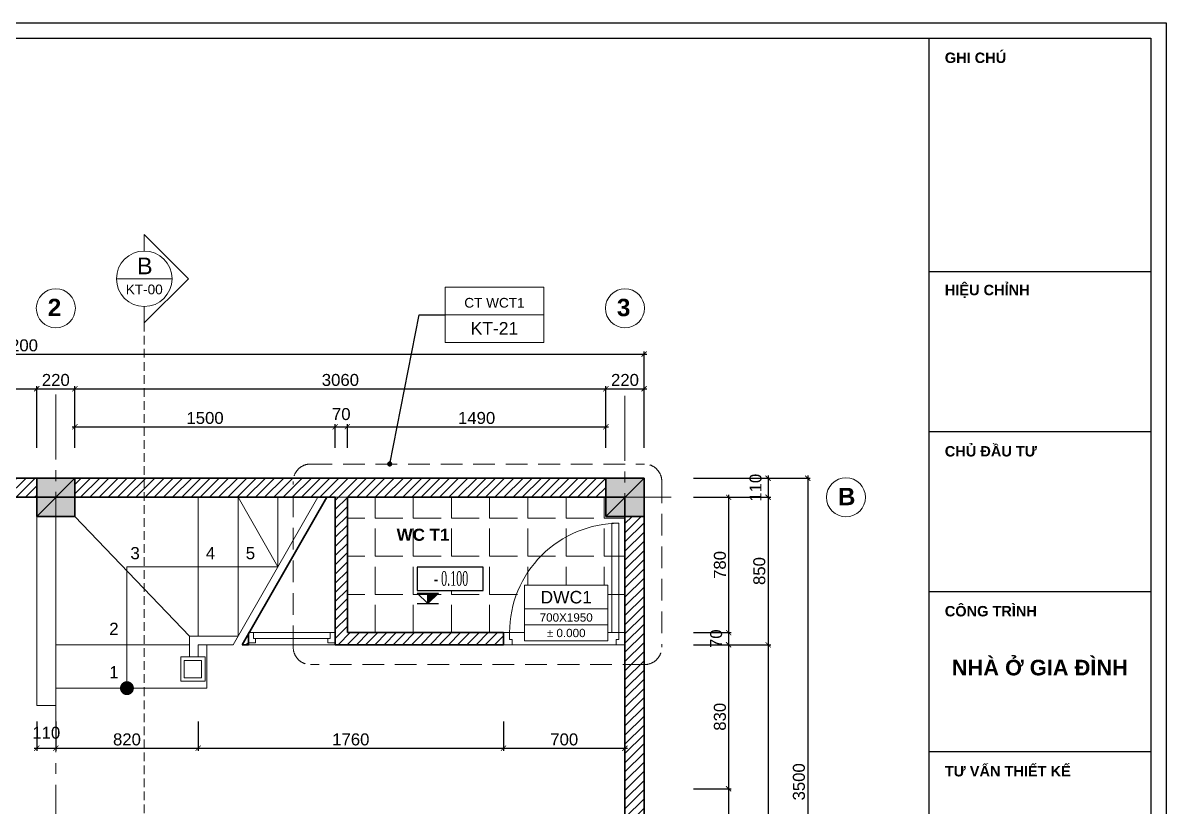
# Model space of a CAD drawing. Header units: millimetres. Extents: x 522695 to 636011, y 461124 to 505319.
# Drawn here: x 528707 to 535295, y 465514 to 470034 of the extents above; entities that cross this region are included whole.
import ezdxf
from ezdxf.enums import TextEntityAlignment as Align

# ---------------------------------------------------------------- set-up
doc = ezdxf.new("R2010")
doc.units = ezdxf.units.MM
doc.header["$LTSCALE"] = 500
doc.header["$MEASUREMENT"] = 0
doc.linetypes.add('CENTER2', pattern=[1.125, 0.75, -0.125, 0.125, -0.125])
doc.linetypes.add('DASHED2', pattern=[0.375, 0.25, -0.125])
doc.layers.get('0').update_dxf_attribs({"linetype": 'CONTINUOUS'})
doc.layers.get('DEFPOINTS').update_dxf_attribs({"color": 250, "linetype": 'CONTINUOUS'})
for name, color, linetype, lineweight in [('DH_CAT', 3, 'CONTINUOUS', 35), ('DH_HATCH', 250, 'CONTINUOUS', 5), ('DH_KHUAT', 149, 'DASHED2', 9), ('DH_KTHUOC', 8, 'CONTINUOUS', 5), ('DH_NETMANH', 9, 'CONTINUOUS', 5), ('DH_NOITHAT', 252, 'CONTINUOUS', 9), ('DH_TEXT', 4, 'CONTINUOUS', 13), ('DH_THAY', 4, 'CONTINUOUS', 13), ('DH_TRUC', 251, 'CENTER2', 5), ('TEXT', 3, 'CONTINUOUS', 25)]:
    doc.layers.add(name, color=color, linetype=linetype, lineweight=lineweight)
doc.layers.add('E_Thay', color=33, linetype='CONTINUOUS')
doc.layers.add('IN', color=5, linetype='CONTINUOUS')
doc.styles.add('arial', font='arial.ttf')
doc.styles.add('DH_ARIAL_B', font='arialbd.ttf')
doc.styles.add('DH_KITHUOC', font='arial.ttf')
doc.styles.add('ROMANSssss', font='vntimeh.shx', dxfattribs={"width": 0.55})
doc.dimstyles.new('DH_100s', dxfattribs={"dimtxt": 230, "dimasz": 100, "dimexe": 50, "dimexo": 0, "dimgap": 50, "dimtad": 1, "dimdec": 0, "dimzin": 0, "dimdsep": 46, "dimtxsty": 'DH_KITHUOC', "dimblk1": 'ARCHTICK', "dimblk2": 'ARCHTICK', "dimsah": 1, "dimcen": 90, "dimdle": 50, "dimclrd": 8, "dimclre": 8, "dimclrt": 4, "dimadec": 0, "dimazin": 0, "dimtfac": 100, "dimtdec": 0, "dimtofl": 0, "dimtmove": 2, "dimatfit": 3, "dimldrblk": 'ARCHTICK', "dimfxl": 1, "dimtolj": 2, "dimtzin": 0, "dimarcsym": 0})

# ---------------------------------------------------------------- blocks, each defined once
blk = doc.blocks.new('*U6')
for p, q in [((0, 0), (0, 70)), ((700, 0), (700, 70))]:
    blk.add_line(p, q)
for points in [[(35, 40), (50, 40), (50, 70), (0, 70), (0, 0), (35, 0)], [(665, 40), (650, 40), (650, 70), (700, 70), (700, 0), (665, 0)], [(35, 0), (35, -630), (75, -630), (75, 0)]]:
    blk.add_lwpolyline(points, close=True)
at = {"color": 8}
blk.add_arc((35, 0), 630, 270, 0, dxfattribs=at)
blk = doc.blocks.new('cot220')
at = {"layer": 'DH_HATCH'}
blk.add_hatch(color=256, dxfattribs=at).paths.add_polyline_path([(-110, -110), (110, -110), (110, 110), (-110, 110)])
at = {"layer": 'DH_CAT'}
blk.add_lwpolyline([(-110, -110), (110, -110), (110, 110), (-110, 110)], close=True, dxfattribs=at)
blk.add_lwpolyline([(110, 110), (-110, -110)], dxfattribs=at)
blk = doc.blocks.new('KHUNGTEN_A3')
at = {"color": 3}
blk.add_lwpolyline([(0, 14850), (21000, 14850), (21000, 0), (0, 0)], close=True, dxfattribs=at)
blk.add_lwpolyline([(380, 14704), (20854, 14704), (20854, 146), (380, 146)], close=True)
for points in [[(18720, 14704), (18720, 146)], [(18720, 12461), (20854, 12461)], [(18720, 10924), (20854, 10924)], [(18720, 9388), (20854, 9388)], [(18720, 7851), (20854, 7851)]]:
    blk.add_lwpolyline(points)
at = {"layer": 'DH_TEXT', "width": 1830.82, "style": 'DH_ARIAL_B'}
for s, insert, char_height, attachment_point in [('GHI CHÚ', (18874, 14514), 100, 4), ('HIỆU CHỈNH', (18874, 12271), 100, 4), ('CHỦ ĐẦU TƯ', (18874, 10734), 100, 4), ('CÔNG TRÌNH', (18874, 9198), 100, 4), ('NHÀ Ở GIA ĐÌNH', (19787, 8656), 150, 5), ('TƯ VẤN THIẾT KẾ', (18874, 7661), 100, 4)]:
    blk.add_mtext(s, dxfattribs=dict(at, insert=insert, char_height=char_height, attachment_point=attachment_point))
blk = doc.blocks.new('_ARCHTICK')
at = {"color": 0, "linetype": 'ByBlock', "const_width": 0.15}
blk.add_lwpolyline([(-0.5, -0.5), (0.5, 0.5)], dxfattribs=at)
blk = doc.blocks.new('*D416')
at = {"layer": 'DEFPOINTS', "color": 0, "transparency": 16777216}
for p in [(528786.9, 467925.5), (525306.9, 467584.8), (528786.9, 467584.8)]:
    blk.add_point(p, dxfattribs=at)
at = {"layer": 'DH_KTHUOC', "color": 8, "lineweight": -2, "transparency": 16777216}
for p, q in [((525291.9, 467925.5), (528801.9, 467925.5)), ((525306.9, 467584.8), (525306.9, 467940.5)), ((528786.9, 467584.8), (528786.9, 467940.5))]:
    blk.add_line(p, q, dxfattribs=at)
at = {"layer": 'DH_KTHUOC', "color": 8, "lineweight": -2, "transparency": 16777216, "xscale": 30, "yscale": 30, "zscale": 30, "rotation": 180}
blk.add_blockref('_ARCHTICK', (525306.9, 467925.5), dxfattribs=at)
at = {"layer": 'DH_KTHUOC', "color": 8, "lineweight": -2, "transparency": 16777216, "xscale": 30, "yscale": 30, "zscale": 30}
blk.add_blockref('_ARCHTICK', (528786.9, 467925.5), dxfattribs=at)
at = {"layer": 'DH_KTHUOC', "color": 4, "transparency": 16777216, "insert": (527046.9, 467975.8), "char_height": 69, "attachment_point": 5, "style": 'DH_KITHUOC'}
blk.add_mtext('\\A2;3480', dxfattribs=at)
blk = doc.blocks.new('*D417')
at = {"layer": 'DEFPOINTS', "color": 0, "transparency": 16777216}
for p in [(529006.9, 467925.5), (528786.9, 467584.8), (529006.9, 467584.8)]:
    blk.add_point(p, dxfattribs=at)
at = {"layer": 'DH_KTHUOC', "color": 8, "lineweight": -2, "transparency": 16777216}
for p, q in [((528771.9, 467925.5), (529021.9, 467925.5)), ((528786.9, 467584.8), (528786.9, 467940.5)), ((529006.9, 467584.8), (529006.9, 467940.5))]:
    blk.add_line(p, q, dxfattribs=at)
at = {"layer": 'DH_KTHUOC', "color": 8, "lineweight": -2, "transparency": 16777216, "xscale": 30, "yscale": 30, "zscale": 30, "rotation": 180}
blk.add_blockref('_ARCHTICK', (528786.9, 467925.5), dxfattribs=at)
at = {"layer": 'DH_KTHUOC', "color": 8, "lineweight": -2, "transparency": 16777216, "xscale": 30, "yscale": 30, "zscale": 30}
blk.add_blockref('_ARCHTICK', (529006.9, 467925.5), dxfattribs=at)
at = {"layer": 'DH_KTHUOC', "color": 4, "transparency": 16777216, "insert": (528896.9, 467975.8), "char_height": 69, "attachment_point": 5, "style": 'DH_KITHUOC'}
blk.add_mtext('\\A2;220', dxfattribs=at)
blk = doc.blocks.new('*D418')
at = {"layer": 'DEFPOINTS', "color": 0, "transparency": 16777216}
for p in [(532066.9, 467925.5), (529006.9, 467584.8), (532066.9, 467584.8)]:
    blk.add_point(p, dxfattribs=at)
at = {"layer": 'DH_KTHUOC', "color": 8, "lineweight": -2, "transparency": 16777216}
for p, q in [((528991.9, 467925.5), (532081.9, 467925.5)), ((529006.9, 467584.8), (529006.9, 467940.5)), ((532066.9, 467584.8), (532066.9, 467940.5))]:
    blk.add_line(p, q, dxfattribs=at)
at = {"layer": 'DH_KTHUOC', "color": 8, "lineweight": -2, "transparency": 16777216, "xscale": 30, "yscale": 30, "zscale": 30, "rotation": 180}
blk.add_blockref('_ARCHTICK', (529006.9, 467925.5), dxfattribs=at)
at = {"layer": 'DH_KTHUOC', "color": 8, "lineweight": -2, "transparency": 16777216, "xscale": 30, "yscale": 30, "zscale": 30}
blk.add_blockref('_ARCHTICK', (532066.9, 467925.5), dxfattribs=at)
at = {"layer": 'DH_KTHUOC', "color": 4, "transparency": 16777216, "insert": (530536.9, 467975.8), "char_height": 69, "attachment_point": 5, "style": 'DH_KITHUOC'}
blk.add_mtext('\\A2;3060', dxfattribs=at)
blk = doc.blocks.new('*D419')
at = {"layer": 'DEFPOINTS', "color": 0, "transparency": 16777216}
for p in [(532286.9, 467925.5), (532066.9, 467584.8), (532286.9, 467584.8)]:
    blk.add_point(p, dxfattribs=at)
at = {"layer": 'DH_KTHUOC', "color": 8, "lineweight": -2, "transparency": 16777216}
for p, q in [((532051.9, 467925.5), (532301.9, 467925.5)), ((532066.9, 467584.8), (532066.9, 467940.5)), ((532286.9, 467584.8), (532286.9, 467940.5))]:
    blk.add_line(p, q, dxfattribs=at)
at = {"layer": 'DH_KTHUOC', "color": 8, "lineweight": -2, "transparency": 16777216, "xscale": 30, "yscale": 30, "zscale": 30, "rotation": 180}
blk.add_blockref('_ARCHTICK', (532066.9, 467925.5), dxfattribs=at)
at = {"layer": 'DH_KTHUOC', "color": 8, "lineweight": -2, "transparency": 16777216, "xscale": 30, "yscale": 30, "zscale": 30}
blk.add_blockref('_ARCHTICK', (532286.9, 467925.5), dxfattribs=at)
at = {"layer": 'DH_KTHUOC', "color": 4, "transparency": 16777216, "insert": (532176.9, 467975.8), "char_height": 69, "attachment_point": 5, "style": 'DH_KITHUOC'}
blk.add_mtext('\\A2;220', dxfattribs=at)
blk = doc.blocks.new('*D421')
at = {"layer": 'DEFPOINTS', "color": 0, "transparency": 16777216}
for p in [(532286.9, 468125), (525086.9, 467584.8), (532286.9, 467584.8)]:
    blk.add_point(p, dxfattribs=at)
at = {"layer": 'DH_KTHUOC', "color": 8, "lineweight": -2, "transparency": 16777216}
for p, q in [((525071.9, 468125), (532301.9, 468125)), ((525086.9, 467584.8), (525086.9, 468140)), ((532286.9, 467584.8), (532286.9, 468140))]:
    blk.add_line(p, q, dxfattribs=at)
at = {"layer": 'DH_KTHUOC', "color": 8, "lineweight": -2, "transparency": 16777216, "xscale": 30, "yscale": 30, "zscale": 30, "rotation": 180}
blk.add_blockref('_ARCHTICK', (525086.9, 468125), dxfattribs=at)
at = {"layer": 'DH_KTHUOC', "color": 8, "lineweight": -2, "transparency": 16777216, "xscale": 30, "yscale": 30, "zscale": 30}
blk.add_blockref('_ARCHTICK', (532286.9, 468125), dxfattribs=at)
at = {"layer": 'DH_KTHUOC', "color": 4, "transparency": 16777216, "insert": (528686.9, 468175.2), "char_height": 69, "attachment_point": 5, "style": 'DH_KITHUOC'}
blk.add_mtext('\\A2;7200', dxfattribs=at)
blk = doc.blocks.new('*D422')
at = {"layer": 'DEFPOINTS', "color": 0, "transparency": 16777216}
for p in [(530506.9, 467706.4), (529006.9, 467584.8), (530506.9, 467584.8)]:
    blk.add_point(p, dxfattribs=at)
at = {"layer": 'DH_KTHUOC', "color": 8, "lineweight": -2, "transparency": 16777216}
for p, q in [((529006.9, 467584.8), (529006.9, 467721.4)), ((530506.9, 467584.8), (530506.9, 467721.4)), ((528991.9, 467706.4), (530521.9, 467706.4))]:
    blk.add_line(p, q, dxfattribs=at)
at = {"layer": 'DH_KTHUOC', "color": 8, "lineweight": -2, "transparency": 16777216, "xscale": 30, "yscale": 30, "zscale": 30, "rotation": 180}
blk.add_blockref('_ARCHTICK', (529006.9, 467706.4), dxfattribs=at)
at = {"layer": 'DH_KTHUOC', "color": 8, "lineweight": -2, "transparency": 16777216, "xscale": 30, "yscale": 30, "zscale": 30}
blk.add_blockref('_ARCHTICK', (530506.9, 467706.4), dxfattribs=at)
at = {"layer": 'DH_KTHUOC', "color": 4, "transparency": 16777216, "insert": (529756.9, 467756.6), "char_height": 69, "attachment_point": 5, "style": 'DH_KITHUOC'}
blk.add_mtext('\\A2;1500', dxfattribs=at)
blk = doc.blocks.new('*D423')
at = {"layer": 'DEFPOINTS', "color": 0, "transparency": 16777216}
for p in [(530576.9, 467706.4), (530506.9, 467584.8), (530576.9, 467584.8)]:
    blk.add_point(p, dxfattribs=at)
at = {"layer": 'DH_KTHUOC', "color": 8, "lineweight": -2, "transparency": 16777216}
for p, q in [((530506.9, 467584.8), (530506.9, 467721.4)), ((530576.9, 467584.8), (530576.9, 467721.4)), ((530491.9, 467706.4), (530591.9, 467706.4))]:
    blk.add_line(p, q, dxfattribs=at)
at = {"layer": 'DH_KTHUOC', "color": 8, "lineweight": -2, "transparency": 16777216, "xscale": 30, "yscale": 30, "zscale": 30, "rotation": 180}
blk.add_blockref('_ARCHTICK', (530506.9, 467706.4), dxfattribs=at)
at = {"layer": 'DH_KTHUOC', "color": 8, "lineweight": -2, "transparency": 16777216, "xscale": 30, "yscale": 30, "zscale": 30}
blk.add_blockref('_ARCHTICK', (530576.9, 467706.4), dxfattribs=at)
at = {"layer": 'DH_KTHUOC', "color": 4, "transparency": 16777216, "insert": (530541.9, 467779.1), "char_height": 69, "attachment_point": 5, "style": 'DH_KITHUOC'}
blk.add_mtext('\\A2;70', dxfattribs=at)
blk = doc.blocks.new('*D424')
at = {"layer": 'DEFPOINTS', "color": 0, "transparency": 16777216}
for p in [(532066.9, 467706.4), (530576.9, 467584.8), (532066.9, 467584.8)]:
    blk.add_point(p, dxfattribs=at)
at = {"layer": 'DH_KTHUOC', "color": 8, "lineweight": -2, "transparency": 16777216}
for p, q in [((530576.9, 467584.8), (530576.9, 467721.4)), ((532066.9, 467584.8), (532066.9, 467721.4)), ((530561.9, 467706.4), (532081.9, 467706.4))]:
    blk.add_line(p, q, dxfattribs=at)
at = {"layer": 'DH_KTHUOC', "color": 8, "lineweight": -2, "transparency": 16777216, "xscale": 30, "yscale": 30, "zscale": 30, "rotation": 180}
blk.add_blockref('_ARCHTICK', (530576.9, 467706.4), dxfattribs=at)
at = {"layer": 'DH_KTHUOC', "color": 8, "lineweight": -2, "transparency": 16777216, "xscale": 30, "yscale": 30, "zscale": 30}
blk.add_blockref('_ARCHTICK', (532066.9, 467706.4), dxfattribs=at)
at = {"layer": 'DH_KTHUOC', "color": 4, "transparency": 16777216, "insert": (531321.9, 467756.6), "char_height": 69, "attachment_point": 5, "style": 'DH_KITHUOC'}
blk.add_mtext('\\A2;1490', dxfattribs=at)
blk = doc.blocks.new('*D439')
at = {"layer": 'DEFPOINTS', "color": 0, "transparency": 16777216}
for p in [(532571.2, 467409.8), (532571.2, 467299.8), (533001.6, 467299.8)]:
    blk.add_point(p, dxfattribs=at)
at = {"layer": 'DH_KTHUOC', "color": 8, "lineweight": -2, "transparency": 16777216}
for p, q in [((532571.2, 467409.8), (533016.6, 467409.8)), ((533001.6, 467424.8), (533001.6, 467284.8)), ((532571.2, 467299.8), (533016.6, 467299.8))]:
    blk.add_line(p, q, dxfattribs=at)
at = {"layer": 'DH_KTHUOC', "color": 8, "lineweight": -2, "transparency": 16777216, "xscale": 30, "yscale": 30, "zscale": 30}
for p, rotation in [((533001.6, 467409.8), 90), ((533001.6, 467299.8), 270)]:
    blk.add_blockref('_ARCHTICK', p, dxfattribs=dict(at, rotation=rotation))
at = {"layer": 'DH_KTHUOC', "color": 4, "transparency": 16777216, "insert": (532929.6, 467354.8), "char_height": 69, "attachment_point": 5, "rotation": 90, "style": 'DH_KITHUOC'}
blk.add_mtext('\\A2;110', dxfattribs=at)
blk = doc.blocks.new('*D440')
at = {"layer": 'DEFPOINTS', "color": 0, "transparency": 16777216}
for p in [(532571.2, 467299.8), (532571.2, 466519.8), (532774.3, 466519.8)]:
    blk.add_point(p, dxfattribs=at)
at = {"layer": 'DH_KTHUOC', "color": 8, "lineweight": -2, "transparency": 16777216}
for p, q in [((532571.2, 467299.8), (532789.3, 467299.8)), ((532774.3, 467314.8), (532774.3, 466504.8)), ((532571.2, 466519.8), (532789.3, 466519.8))]:
    blk.add_line(p, q, dxfattribs=at)
at = {"layer": 'DH_KTHUOC', "color": 8, "lineweight": -2, "transparency": 16777216, "xscale": 30, "yscale": 30, "zscale": 30}
for p, rotation in [((532774.3, 467299.8), 90), ((532774.3, 466519.8), 270)]:
    blk.add_blockref('_ARCHTICK', p, dxfattribs=dict(at, rotation=rotation))
at = {"layer": 'DH_KTHUOC', "color": 4, "transparency": 16777216, "insert": (532724.1, 466909.8), "char_height": 69, "attachment_point": 5, "rotation": 90, "style": 'DH_KITHUOC'}
blk.add_mtext('\\A2;780', dxfattribs=at)
blk = doc.blocks.new('*D441')
at = {"layer": 'DEFPOINTS', "color": 0, "transparency": 16777216}
for p in [(532571.2, 466519.8), (532571.2, 466449.8), (532774.3, 466449.8)]:
    blk.add_point(p, dxfattribs=at)
at = {"layer": 'DH_KTHUOC', "color": 8, "lineweight": -2, "transparency": 16777216}
for p, q in [((532774.3, 466534.8), (532774.3, 466434.8)), ((532571.2, 466519.8), (532789.3, 466519.8)), ((532571.2, 466449.8), (532789.3, 466449.8))]:
    blk.add_line(p, q, dxfattribs=at)
at = {"layer": 'DH_KTHUOC', "color": 8, "lineweight": -2, "transparency": 16777216, "xscale": 30, "yscale": 30, "zscale": 30}
for p, rotation in [((532774.3, 466519.8), 90), ((532774.3, 466449.8), 270)]:
    blk.add_blockref('_ARCHTICK', p, dxfattribs=dict(at, rotation=rotation))
at = {"layer": 'DH_KTHUOC', "color": 4, "transparency": 16777216, "insert": (532702.3, 466484.8), "char_height": 69, "attachment_point": 5, "rotation": 90, "style": 'DH_KITHUOC'}
blk.add_mtext('\\A2;70', dxfattribs=at)
blk = doc.blocks.new('*D442')
at = {"layer": 'DEFPOINTS', "color": 0, "transparency": 16777216}
for p in [(532571.2, 466449.8), (532571.2, 465619.8), (532774.3, 465619.8)]:
    blk.add_point(p, dxfattribs=at)
at = {"layer": 'DH_KTHUOC', "color": 8, "lineweight": -2, "transparency": 16777216}
for p, q in [((532774.3, 466464.8), (532774.3, 465604.8)), ((532571.2, 466449.8), (532789.3, 466449.8)), ((532571.2, 465619.8), (532789.3, 465619.8))]:
    blk.add_line(p, q, dxfattribs=at)
at = {"layer": 'DH_KTHUOC', "color": 8, "lineweight": -2, "transparency": 16777216, "xscale": 30, "yscale": 30, "zscale": 30}
for p, rotation in [((532774.3, 466449.8), 90), ((532774.3, 465619.8), 270)]:
    blk.add_blockref('_ARCHTICK', p, dxfattribs=dict(at, rotation=rotation))
at = {"layer": 'DH_KTHUOC', "color": 4, "transparency": 16777216, "insert": (532724, 466034.8), "char_height": 69, "attachment_point": 5, "rotation": 90, "style": 'DH_KITHUOC'}
blk.add_mtext('\\A2;830', dxfattribs=at)
blk = doc.blocks.new('*D443')
at = {"layer": 'DEFPOINTS', "color": 0, "transparency": 16777216}
for p in [(532571.2, 465619.8), (532571.2, 464619.8), (532774.3, 464619.8)]:
    blk.add_point(p, dxfattribs=at)
at = {"layer": 'DH_KTHUOC', "color": 8, "lineweight": -2, "transparency": 16777216}
for p, q in [((532571.2, 465619.8), (532789.3, 465619.8)), ((532774.3, 465634.8), (532774.3, 464604.8)), ((532571.2, 464619.8), (532789.3, 464619.8))]:
    blk.add_line(p, q, dxfattribs=at)
at = {"layer": 'DH_KTHUOC', "color": 8, "lineweight": -2, "transparency": 16777216, "xscale": 30, "yscale": 30, "zscale": 30}
for p, rotation in [((532774.3, 465619.8), 90), ((532774.3, 464619.8), 270)]:
    blk.add_blockref('_ARCHTICK', p, dxfattribs=dict(at, rotation=rotation))
at = {"layer": 'DH_KTHUOC', "color": 4, "transparency": 16777216, "insert": (532724.1, 465119.8), "char_height": 69, "attachment_point": 5, "rotation": 90, "style": 'DH_KITHUOC'}
blk.add_mtext('\\A2;1000', dxfattribs=at)
blk = doc.blocks.new('*D446')
at = {"layer": 'DEFPOINTS', "color": 0, "transparency": 16777216}
for p in [(532571.2, 467299.8), (532571.2, 466449.8), (533001.6, 466449.8)]:
    blk.add_point(p, dxfattribs=at)
at = {"layer": 'DH_KTHUOC', "color": 8, "lineweight": -2, "transparency": 16777216}
for p, q in [((532571.2, 467299.8), (533016.6, 467299.8)), ((533001.6, 467314.8), (533001.6, 466434.8)), ((532571.2, 466449.8), (533016.6, 466449.8))]:
    blk.add_line(p, q, dxfattribs=at)
at = {"layer": 'DH_KTHUOC', "color": 8, "lineweight": -2, "transparency": 16777216, "xscale": 30, "yscale": 30, "zscale": 30}
for p, rotation in [((533001.6, 467299.8), 90), ((533001.6, 466449.8), 270)]:
    blk.add_blockref('_ARCHTICK', p, dxfattribs=dict(at, rotation=rotation))
at = {"layer": 'DH_KTHUOC', "color": 4, "transparency": 16777216, "insert": (532951.3, 466874.8), "char_height": 69, "attachment_point": 5, "rotation": 90, "style": 'DH_KITHUOC'}
blk.add_mtext('\\A2;850', dxfattribs=at)
blk = doc.blocks.new('*D447')
at = {"layer": 'DEFPOINTS', "color": 0, "transparency": 16777216}
for p in [(532571.2, 466449.8), (532571.2, 464019.8), (533001.6, 464019.8)]:
    blk.add_point(p, dxfattribs=at)
at = {"layer": 'DH_KTHUOC', "color": 8, "lineweight": -2, "transparency": 16777216}
for p, q in [((533001.6, 466464.8), (533001.6, 464004.8)), ((532571.2, 466449.8), (533016.6, 466449.8)), ((532571.2, 464019.8), (533016.6, 464019.8))]:
    blk.add_line(p, q, dxfattribs=at)
at = {"layer": 'DH_KTHUOC', "color": 8, "lineweight": -2, "transparency": 16777216, "xscale": 30, "yscale": 30, "zscale": 30}
for p, rotation in [((533001.6, 466449.8), 90), ((533001.6, 464019.8), 270)]:
    blk.add_blockref('_ARCHTICK', p, dxfattribs=dict(at, rotation=rotation))
at = {"layer": 'DH_KTHUOC', "color": 4, "transparency": 16777216, "insert": (532951.3, 465234.8), "char_height": 69, "attachment_point": 5, "rotation": 90, "style": 'DH_KITHUOC'}
blk.add_mtext('\\A2;2430', dxfattribs=at)
blk = doc.blocks.new('*D450')
at = {"layer": 'DEFPOINTS', "color": 0, "transparency": 16777216}
for p in [(528786.9, 466007.2), (528896.9, 466007.2), (528896.9, 465853.8)]:
    blk.add_point(p, dxfattribs=at)
at = {"layer": 'DH_KTHUOC', "color": 8, "lineweight": -2, "transparency": 16777216}
for p, q in [((528786.9, 466007.2), (528786.9, 465838.8)), ((528896.9, 466007.2), (528896.9, 465838.8)), ((528771.9, 465853.8), (528911.9, 465853.8))]:
    blk.add_line(p, q, dxfattribs=at)
at = {"layer": 'DH_KTHUOC', "color": 8, "lineweight": -2, "transparency": 16777216, "xscale": 30, "yscale": 30, "zscale": 30, "rotation": 180}
blk.add_blockref('_ARCHTICK', (528786.9, 465853.8), dxfattribs=at)
at = {"layer": 'DH_KTHUOC', "color": 8, "lineweight": -2, "transparency": 16777216, "xscale": 30, "yscale": 30, "zscale": 30}
blk.add_blockref('_ARCHTICK', (528896.9, 465853.8), dxfattribs=at)
at = {"layer": 'DH_KTHUOC', "color": 4, "transparency": 16777216, "insert": (528841.9, 465942.5), "char_height": 69, "attachment_point": 5, "style": 'DH_KITHUOC'}
blk.add_mtext('\\A2;110', dxfattribs=at)
blk = doc.blocks.new('*D451')
at = {"layer": 'DEFPOINTS', "color": 0, "transparency": 16777216}
for p in [(528896.9, 466007.2), (529716.9, 466007.2), (529716.9, 465853.8)]:
    blk.add_point(p, dxfattribs=at)
at = {"layer": 'DH_KTHUOC', "color": 8, "lineweight": -2, "transparency": 16777216}
for p, q in [((528896.9, 466007.2), (528896.9, 465838.8)), ((529716.9, 466007.2), (529716.9, 465838.8)), ((528881.9, 465853.8), (529731.9, 465853.8))]:
    blk.add_line(p, q, dxfattribs=at)
at = {"layer": 'DH_KTHUOC', "color": 8, "lineweight": -2, "transparency": 16777216, "xscale": 30, "yscale": 30, "zscale": 30, "rotation": 180}
blk.add_blockref('_ARCHTICK', (528896.9, 465853.8), dxfattribs=at)
at = {"layer": 'DH_KTHUOC', "color": 8, "lineweight": -2, "transparency": 16777216, "xscale": 30, "yscale": 30, "zscale": 30}
blk.add_blockref('_ARCHTICK', (529716.9, 465853.8), dxfattribs=at)
at = {"layer": 'DH_KTHUOC', "color": 4, "transparency": 16777216, "insert": (529306.9, 465904), "char_height": 69, "attachment_point": 5, "style": 'DH_KITHUOC'}
blk.add_mtext('\\A2;820', dxfattribs=at)
blk = doc.blocks.new('*D452')
at = {"layer": 'DEFPOINTS', "color": 0, "transparency": 16777216}
for p in [(529716.9, 466007.2), (531476.9, 466007.2), (531476.9, 465853.8)]:
    blk.add_point(p, dxfattribs=at)
at = {"layer": 'DH_KTHUOC', "color": 8, "lineweight": -2, "transparency": 16777216}
for p, q in [((529716.9, 466007.2), (529716.9, 465838.8)), ((531476.9, 466007.2), (531476.9, 465838.8)), ((529701.9, 465853.8), (531491.9, 465853.8))]:
    blk.add_line(p, q, dxfattribs=at)
at = {"layer": 'DH_KTHUOC', "color": 8, "lineweight": -2, "transparency": 16777216, "xscale": 30, "yscale": 30, "zscale": 30, "rotation": 180}
blk.add_blockref('_ARCHTICK', (529716.9, 465853.8), dxfattribs=at)
at = {"layer": 'DH_KTHUOC', "color": 8, "lineweight": -2, "transparency": 16777216, "xscale": 30, "yscale": 30, "zscale": 30}
blk.add_blockref('_ARCHTICK', (531476.9, 465853.8), dxfattribs=at)
at = {"layer": 'DH_KTHUOC', "color": 4, "transparency": 16777216, "insert": (530596.9, 465904), "char_height": 69, "attachment_point": 5, "style": 'DH_KITHUOC'}
blk.add_mtext('\\A2;1760', dxfattribs=at)
blk = doc.blocks.new('*D453')
at = {"layer": 'DEFPOINTS', "color": 0, "transparency": 16777216}
for p in [(531476.9, 466007.2), (532176.9, 466007.2), (532176.9, 465853.8)]:
    blk.add_point(p, dxfattribs=at)
at = {"layer": 'DH_KTHUOC', "color": 8, "lineweight": -2, "transparency": 16777216}
for p, q in [((531476.9, 466007.2), (531476.9, 465838.8)), ((532176.9, 466007.2), (532176.9, 465838.8)), ((531461.9, 465853.8), (532191.9, 465853.8))]:
    blk.add_line(p, q, dxfattribs=at)
at = {"layer": 'DH_KTHUOC', "color": 8, "lineweight": -2, "transparency": 16777216, "xscale": 30, "yscale": 30, "zscale": 30, "rotation": 180}
blk.add_blockref('_ARCHTICK', (531476.9, 465853.8), dxfattribs=at)
at = {"layer": 'DH_KTHUOC', "color": 8, "lineweight": -2, "transparency": 16777216, "xscale": 30, "yscale": 30, "zscale": 30}
blk.add_blockref('_ARCHTICK', (532176.9, 465853.8), dxfattribs=at)
at = {"layer": 'DH_KTHUOC', "color": 4, "transparency": 16777216, "insert": (531826.9, 465904), "char_height": 69, "attachment_point": 5, "style": 'DH_KITHUOC'}
blk.add_mtext('\\A2;700', dxfattribs=at)
blk = doc.blocks.new('*D466')
at = {"layer": 'DEFPOINTS', "color": 0, "transparency": 16777216}
for p in [(532571.2, 467409.8), (532571.2, 463909.8), (533229.7, 463909.8)]:
    blk.add_point(p, dxfattribs=at)
at = {"layer": 'DH_KTHUOC', "color": 8, "lineweight": -2, "transparency": 16777216}
for p, q in [((532571.2, 467409.8), (533244.7, 467409.8)), ((533229.7, 467424.8), (533229.7, 463894.8)), ((532571.2, 463909.8), (533244.7, 463909.8))]:
    blk.add_line(p, q, dxfattribs=at)
at = {"layer": 'DH_KTHUOC', "color": 8, "lineweight": -2, "transparency": 16777216, "xscale": 30, "yscale": 30, "zscale": 30}
for p, rotation in [((533229.7, 467409.8), 90), ((533229.7, 463909.8), 270)]:
    blk.add_blockref('_ARCHTICK', p, dxfattribs=dict(at, rotation=rotation))
at = {"layer": 'DH_KTHUOC', "color": 4, "transparency": 16777216, "insert": (533179.4, 465659.8), "char_height": 69, "attachment_point": 5, "rotation": 90, "style": 'DH_KITHUOC'}
blk.add_mtext('\\A2;3500', dxfattribs=at)
blk = doc.blocks.new('CosSan')
at = {"lineweight": 25}
blk.add_hatch(color=8, dxfattribs=at).paths.add_polyline_path([(160, 160), (0, 160), (0, 0)])
at = {"color": 8, "lineweight": 25}
for p, q in [((-160, 0), (160, 0)), ((0, 0), (0, 160))]:
    blk.add_line(p, q, dxfattribs=at)
blk.add_lwpolyline([(0, 0), (-160, 160), (160, 160)], close=True, dxfattribs=at)
at = {"color": 8}
blk.add_wipeout([(-161, 550), (-161, 200), (839, 200), (839, 550)], dxfattribs=at).dxf.layer = 'E_Thay'
at = {"color": 8, "lineweight": 25}
blk.add_lwpolyline([(-161, 200), (839, 200), (839, 550), (-161, 550)], close=True, dxfattribs=at)
at = {"layer": 'E_Thay', "color": 8, "lineweight": 25}
blk.add_line((-160, 160), (160, 160), dxfattribs=at)
at = {"style": 'ROMANSssss', "width": 0.55}
blk.add_attdef('%%P0,000', text='', height=220, dxfattribs=at).set_placement((353, 271), align=Align.CENTER)
blk = doc.blocks.new('*U212')
at = {"color": 8}
for points in [[(0, 518.2), (0, 636.4), (318.2, 318.2), (0, 0), (0, 118.2)], [(-200, 318.2), (200, 318.2)], [(0, -7111.6), (0, -6993.4), (318.2, -7311.6), (0, -7629.8), (0, -7511.6)], [(-200, -7311.6), (200, -7311.6)]]:
    blk.add_lwpolyline(points, dxfattribs=at)
for centre in [(0, 318.2), (0, -7311.6)]:
    blk.add_circle(centre, 200, dxfattribs=at)
at = {"layer": 'DH_KHUAT', "color": 250, "linetype": 'DASHED2', "ltscale": 0.5}
blk.add_lwpolyline([(0, 0), (0, -7111.6)], dxfattribs=at)
at = {"style": 'arial'}
for p in [(4.1, 410.9), (4.1, -7218.9)]:
    blk.add_text('B', height=120, dxfattribs=at).set_placement(p, align=Align.MIDDLE_CENTER)
for p in [(0, 185.6), (0, -7444.2)]:
    blk.add_attdef('KYHIEU', text='', height=70, dxfattribs=at).set_placement(p, align=Align.BOTTOM_CENTER)
blk = doc.blocks.new('CUA')
blk.add_wipeout([(0, 400), (600, 400), (600, 0), (0, 0)]).dxf.layer = 'DH_KTHUOC'
at = {"layer": 'DH_KTHUOC'}
blk.add_lwpolyline([(0, 0), (600, 0), (600, 400), (0, 400)], close=True, dxfattribs=at)
for points in [[(0, 230), (600, 230)], [(0, 115), (600, 115)]]:
    blk.add_lwpolyline(points, dxfattribs=at)
at = {"layer": 'DH_KTHUOC', "style": 'arial'}
for tag, height, p in [('CUA', 90, (300, 268.6)), ('KICHTHUOC', 60, (300, 137.4)), ('COS', 60, (300, 25.5))]:
    blk.add_attdef(tag, text='', height=height, dxfattribs=at).set_placement(p, align=Align.CENTER)
blk = doc.blocks.new('CHITIET')
blk.add_wipeout([(711.8, 400), (0, 400), (0, 0), (711.8, 0)]).dxf.layer = 'DH_KTHUOC'
at = {"layer": 'DH_KTHUOC'}
blk.add_lwpolyline([(0, 0), (711.8, 0), (711.8, 400), (0, 400)], close=True, dxfattribs=at)
blk.add_lwpolyline([(711.8, 200), (0, 200)], dxfattribs=at)
at = {"layer": 'DH_KTHUOC', "style": 'arial'}
for tag, height, p in [('CHITIET', 70, (355.9, 251.6)), ('BANVE', 90, (355.9, 57.7))]:
    blk.add_attdef(tag, text='', height=height, dxfattribs=at).set_placement(p, align=Align.CENTER)
blk = doc.blocks.new('*U853')
for p, q in [((0, 0), (0, 70)), ((600, 0), (600, 70))]:
    blk.add_line(p, q)
for points in [[(35, 40), (50, 40), (50, 70), (0, 70), (0, 0), (35, 0)], [(35, 0), (565, 0), (565, 40), (35, 40)], [(565, 40), (550, 40), (550, 70), (600, 70), (600, 0), (565, 0)]]:
    blk.add_lwpolyline(points, close=True)

msp = doc.modelspace()

# ---------------------------------------------------------------- hatches: boundary and pattern name
at = {"layer": 'DH_HATCH'}
h = msp.add_hatch(dxfattribs=at)
h.set_pattern_fill('ANSI31', color=256, scale=300, style=0)
h.set_pattern_definition([(45, (469463.38, 496235.503), (-26.516504, 26.516504), [])])
h.paths.add_polyline_path([(531476.9, 466519.8), (531426.9, 466519.8), (531426.9, 466449.8), (531476.9, 466449.8)], flags=17)
h.paths.add_polyline_path([(525306.9, 467189.8), (525086.9, 467189.8), (525086.9, 466859.8), (525306.9, 466859.8)])
h.paths.add_polyline_path([(528786.9, 467409.8), (525306.9, 467409.8), (525306.9, 467299.8), (528786.9, 467299.8)])
h.paths.add_polyline_path([(525306.9, 464459.8), (525086.9, 464459.8), (525086.9, 464129.8), (525306.9, 464129.8)])
h.paths.add_polyline_path([(528786.9, 464019.8), (525306.9, 464019.8), (525306.9, 463909.8), (528786.9, 463909.8)])
h.paths.add_polyline_path([(532066.9, 464019.8), (531646.9, 464019.8), (531646.9, 464219.8), (532066.9, 464219.8), (532066.9, 464129.8), (532286.9, 464129.8), (532286.9, 467189.8), (532176.9, 467189.8), (532176.9, 464289.8), (531576.9, 464289.8), (531576.9, 464019.8), (529006.9, 464019.8), (529006.9, 463909.8), (532066.9, 463909.8)])
h.paths.add_polyline_path([(529006.9, 467299.8), (532066.9, 467299.8), (532066.9, 467409.8), (529006.9, 467409.8)])
h.paths.add_polyline_path([(530576.9, 467299.8), (530506.9, 467299.8), (530506.9, 466519.8), (530576.9, 466519.8)])
h.paths.add_polyline_path([(530506.9, 466519.8), (530506.9, 466449.8), (531426.9, 466449.8), (531426.9, 466519.8)])
h.paths.add_polyline_path([(530006.9, 466449.8), (530006.9, 466513.5), (529970.3, 466449.8)])
h = msp.add_hatch(dxfattribs=at)
h.set_pattern_fill('ANGLE', color=256, scale=800, style=0)
h.set_pattern_definition([(0, (530516.9, 466519.78), (0, 220), [160, -60]), (90, (530516.9, 466519.78), (-220, 1e-14), [160, -60])])
h.paths.add_polyline_path([(530576.9, 467299.8), (530576.9, 466519.8), (532176.9, 466519.8), (532176.9, 467299.8)])

# ---------------------------------------------------------------- linework, layer by layer
at = {"layer": 'DH_CAT'}
for points in [[(525086.9, 466859.8), (525086.9, 467409.8), (532286.9, 467409.8), (532286.9, 463909.8), (525086.9, 463909.8), (525086.9, 464459.8)], [(525306.9, 466859.8), (525306.9, 467299.8), (530506.9, 467299.8), (530506.9, 466449.8), (531476.9, 466449.8)], [(530459, 467299.8), (529970.3, 466449.8)], [(530576.9, 467299.8), (532176.9, 467299.8), (532176.9, 466519.8)], [(530576.9, 466519.8), (530576.9, 467299.8)], [(530006.9, 466513.5), (530006.9, 466449.8), (529970.3, 466449.8)], [(530576.9, 466519.8), (531476.9, 466519.8)], [(531476.9, 466519.8), (531476.9, 466449.8)], [(532176.9, 466519.8), (532176.9, 464289.8)]]:
    msp.add_lwpolyline(points, dxfattribs=at)
at = {"layer": 'DH_HATCH'}
msp.add_lwpolyline([(530576.9, 467299.8), (532176.9, 467299.8), (532176.9, 466519.8), (530576.9, 466519.8)], close=True, dxfattribs=at)
at = {"layer": 'DH_KTHUOC'}
for points in [[(530406.9, 467299.8), (529918.1, 466449.8)], [(529946.9, 467299.8), (530176.9, 466899.8)], [(529306.9, 466199.8), (529306.9, 466899.8), (530176.9, 466899.8)]]:
    msp.add_lwpolyline(points, dxfattribs=at)
at = {"layer": 'DH_KTHUOC', "const_width": 40}
msp.add_lwpolyline([(529286.9, 466199.8, 1), (529326.9, 466199.8, 1)], format="xyb", close=True, dxfattribs=at)
at = {"layer": 'DH_NETMANH'}
msp.add_lwpolyline([(532176.9, 466449.8), (531476.9, 466449.8)], dxfattribs=at)
at = {"layer": 'DH_NOITHAT'}
msp.add_lwpolyline([(530506.9, 466449.8), (530006.9, 466449.8)], dxfattribs=at)
msp.add_lwpolyline([(529636.9, 466259.8), (529736.9, 466259.8), (529736.9, 466359.8), (529636.9, 466359.8)], close=True, dxfattribs=at)
at = {"layer": 'DH_THAY'}
for points in [[(529716.9, 467299.8), (529716.9, 466499.8)], [(529946.9, 467299.8), (529946.9, 466499.8)], [(530176.9, 467299.8), (530176.9, 466899.8)], [(528896.9, 467189.8), (528896.9, 466099.8), (528786.9, 466099.8), (528786.9, 467189.8)], [(529666.9, 466499.8), (529006.9, 467189.8)], [(529666.9, 466379.8), (529666.9, 466499.8), (529946.9, 466499.8)], [(529666.9, 466449.8), (528896.9, 466449.8)], [(529716.9, 466379.8), (529716.9, 466449.8), (529918.1, 466449.8)], [(529766.9, 466199.8), (529766.9, 466449.8)], [(529766.9, 466199.8), (528896.9, 466199.8)]]:
    msp.add_lwpolyline(points, dxfattribs=at)
msp.add_lwpolyline([(529616.9, 466239.8), (529756.9, 466239.8), (529756.9, 466379.8), (529616.9, 466379.8)], close=True, dxfattribs=at)
for centre in [(528896.9, 468389.3), (532176.9, 468389.3), (533450.3, 467299.8)]:
    msp.add_circle(centre, 112.5, dxfattribs=at)
at = {"layer": 'DH_TRUC'}
for p, q in [((528896.9, 467892.9), (528896.9, 463572.9)), ((532176.9, 463572.9), (532176.9, 467892.9)), ((532443.5, 467299.8), (524351.1, 467299.8))]:
    msp.add_line(p, q, dxfattribs=at)

# ---------------------------------------------------------------- block references
at = {"xscale": 0.6000000000058208, "yscale": 0.6000000000058208, "zscale": 0.6000000000058208}
msp.add_blockref('KHUNGTEN_A3', (522695.5, 461124.2), dxfattribs=at)
at = {"layer": 'DH_CAT'}
for p in [(528896.9, 467299.8), (532176.9, 467299.8)]:
    msp.add_blockref('cot220', p, dxfattribs=at)
at = {"layer": 'DH_NOITHAT', "rotation": 180}
msp.add_blockref('*U6', (532176.9, 466519.8), dxfattribs=at)
at = {"layer": 'DH_NOITHAT', "xscale": 0.8333333333321207, "yscale": 0.8333333333321207, "zscale": 0.8333333333321207, "rotation": 180}
msp.add_blockref('*U853', (530506.9, 466519.8), dxfattribs=at)
at = {"layer": 'DH_THAY'}
ref = msp.add_blockref('*U212', (529406.5, 468304.6), dxfattribs=dict(at, xscale=0.8, yscale=0.8, zscale=0.8))
ref.add_attrib('KYHIEU', 'KT-00', dxfattribs={"layer": '0', "height": 56, "style": 'arial'}).set_placement((529406.5, 462349.2), align=Align.BOTTOM_CENTER)
ref.add_attrib('KYHIEU', 'KT-00', dxfattribs={"layer": '0', "height": 56, "style": 'arial'}).set_placement((529406.5, 468453.1), align=Align.BOTTOM_CENTER)

# ---------------------------------------------------------------- texts
at = {"layer": 'DH_TEXT'}
for s, height, style, p in [('2', 100, 'DH_ARIAL_B', (528850.3, 468343.8)), ('3', 100, 'DH_ARIAL_B', (532130.3, 468343.8)), ('B', 100, 'DH_ARIAL_B', (533403.8, 467254.2)), ('3', 70, 'arial', (529326.7, 466943.1)), ('4', 70, 'arial', (529761.4, 466943.1)), ('5', 70, 'arial', (529991.4, 466943.1)), ('2', 70, 'arial', (529204.6, 466506.8)), ('1', 70, 'arial', (529204.6, 466256.8))]:
    msp.add_text(s, height=height, dxfattribs=dict(at, style=style)).set_placement(p)
at = {"layer": 'DH_TEXT', "insert": (531013.2, 467083.5), "char_height": 70, "width": 1098.492, "attachment_point": 5, "style": 'DH_ARIAL_B'}
msp.add_mtext('WC T1', dxfattribs=at)

# ---------------------------------------------------------------- dimensions: what is measured, and where the dimension line sits
at = {"layer": 'DH_KTHUOC'}
for base, p1, p2, picture, middle in [((532286.9, 468125), (525086.9, 467584.8), (532286.9, 467584.8), '*D421', (528686.9, 468175.2)), ((528786.9, 467925.5), (525306.9, 467584.8), (528786.9, 467584.8), '*D416', (527046.9, 467975.8)), ((529006.9, 467925.5), (528786.9, 467584.8), (529006.9, 467584.8), '*D417', (528896.9, 467975.8)), ((532066.9, 467925.5), (529006.9, 467584.8), (532066.9, 467584.8), '*D418', (530536.9, 467975.8)), ((532286.9, 467925.5), (532066.9, 467584.8), (532286.9, 467584.8), '*D419', (532176.9, 467975.8)), ((530506.9, 467706.4), (529006.9, 467584.8), (530506.9, 467584.8), '*D422', (529756.9, 467756.6)), ((530576.9, 467706.4), (530506.9, 467584.8), (530576.9, 467584.8), '*D423', (530541.9, 467779.1)), ((532066.9, 467706.4), (530576.9, 467584.8), (532066.9, 467584.8), '*D424', (531321.9, 467756.6)), ((529716.9, 465853.8), (528896.9, 466007.2), (529716.9, 466007.2), '*D451', (529306.9, 465904)), ((531476.9, 465853.8), (529716.9, 466007.2), (531476.9, 466007.2), '*D452', (530596.9, 465904)), ((532176.9, 465853.8), (531476.9, 466007.2), (532176.9, 466007.2), '*D453', (531826.9, 465904))]:
    dim = msp.add_linear_dim(base=base, p1=p1, p2=p2, dimstyle='DH_100s', override={"dimscale": 0.3, "dimarcsym": 2}, dxfattribs=at)
    dim.commit()
    dim.dimension.update_dxf_attribs({"geometry": picture, "text_midpoint": middle})
for base, p1, p2, picture, middle in [((533001.6, 467299.8), (532571.2, 467409.8), (532571.2, 467299.8), '*D439', (532929.6, 467354.8)), ((532774.3, 466449.8), (532571.2, 466519.8), (532571.2, 466449.8), '*D441', (532702.3, 466484.8))]:
    dim = msp.add_linear_dim(base=base, p1=p1, p2=p2, angle=90, dimstyle='DH_100s', override={"dimscale": 0.3, "dimarcsym": 2}, dxfattribs=at)
    dim.commit()
    dim.dimension.update_dxf_attribs({"geometry": picture, "text_midpoint": middle, "dimtype": 128})
for base, p1, p2, picture, middle in [((533229.7, 463909.8), (532571.2, 467409.8), (532571.2, 463909.8), '*D466', (533179.4, 465659.8)), ((532774.3, 466519.8), (532571.2, 467299.8), (532571.2, 466519.8), '*D440', (532724.1, 466909.8)), ((533001.6, 466449.8), (532571.2, 467299.8), (532571.2, 466449.8), '*D446', (532951.3, 466874.8)), ((532774.3, 465619.8), (532571.2, 466449.8), (532571.2, 465619.8), '*D442', (532724, 466034.8)), ((533001.6, 464019.8), (532571.2, 466449.8), (532571.2, 464019.8), '*D447', (532951.3, 465234.8)), ((532774.3, 464619.8), (532571.2, 465619.8), (532571.2, 464619.8), '*D443', (532724.1, 465119.8))]:
    dim = msp.add_linear_dim(base=base, p1=p1, p2=p2, angle=90, dimstyle='DH_100s', override={"dimscale": 0.3, "dimarcsym": 2}, dxfattribs=at)
    dim.commit()
    dim.dimension.update_dxf_attribs({"geometry": picture, "text_midpoint": middle})
dim = msp.add_linear_dim(base=(528896.9, 465853.8), p1=(528786.9, 466007.2), p2=(528896.9, 466007.2), dimstyle='DH_100s', override={"dimscale": 0.3, "dimarcsym": 2}, dxfattribs=at)
dim.commit()
dim.dimension.update_dxf_attribs({"geometry": '*D450', "text_midpoint": (528841.9, 465942.5), "dimtype": 128})

# ---------------------------------------------------------------- next in the draw order: block references
ref = msp.add_blockref('CosSan', (531040.6, 466687), dxfattribs=dict(xscale=0.3809999999939464, yscale=0.3809999999939464, zscale=0.3809999999939464))
ref.add_attrib('%%P0,000', '- 0.100', dxfattribs={"layer": 'TEXT', "height": 83.82, "style": 'ROMANSssss', "width": 0.55}).set_placement((531175.2, 466790.1), align=Align.CENTER)
at = {"layer": 'DH_KTHUOC', "xscale": 0.8000000000029104, "yscale": 0.8000000000029104, "zscale": 0.8000000000029104}
msp.add_blockref('CUA', (531598.1, 466473.4), dxfattribs=at).add_auto_attribs({'KICHTHUOC': '700X1950', 'COS': '%%P 0.000', 'CUA': 'DWC1'})
at = {"layer": 'DH_TEXT', "xscale": 0.8000000000029104, "yscale": 0.8000000000029104, "zscale": 0.8000000000029104}
msp.add_blockref('CHITIET', (531139.9, 468191.7), dxfattribs=at).add_auto_attribs({'BANVE': 'KT-21', 'CHITIET': 'CT WCT1'})

# ---------------------------------------------------------------- next in the draw order: linework, layer by layer
at = {"layer": 'DH_KTHUOC', "linetype": 'DASHED2'}
msp.add_lwpolyline([(530365, 467491.7), (532288.9, 467491.7, -0.414214), (532388.9, 467391.7), (532388.9, 466435.5, -0.414214), (532288.9, 466335.5), (530365, 466335.5, -0.414214), (530265, 466435.5), (530265, 467391.7, -0.414214)], format="xyb", close=True, dxfattribs=at)
at = {"layer": 'IN'}
msp.add_lwpolyline([(522695.5, 470034.2), (535295.5, 470034.2), (535295.5, 461124.2), (522695.5, 461124.2)], close=True, dxfattribs=at)

# ---------------------------------------------------------------- next in the draw order: leaders
at = {"layer": 'DH_KTHUOC'}
msp.add_leader([(530821, 467491.7), (530990.2, 468351.7), (531139.9, 468351.7)], dimstyle='DH_100s', override={"dimscale": 0.3, "dimldrblk": 'DOT', "dimarcsym": 2}, dxfattribs=at)

doc.saveas('drawing.dxf')
